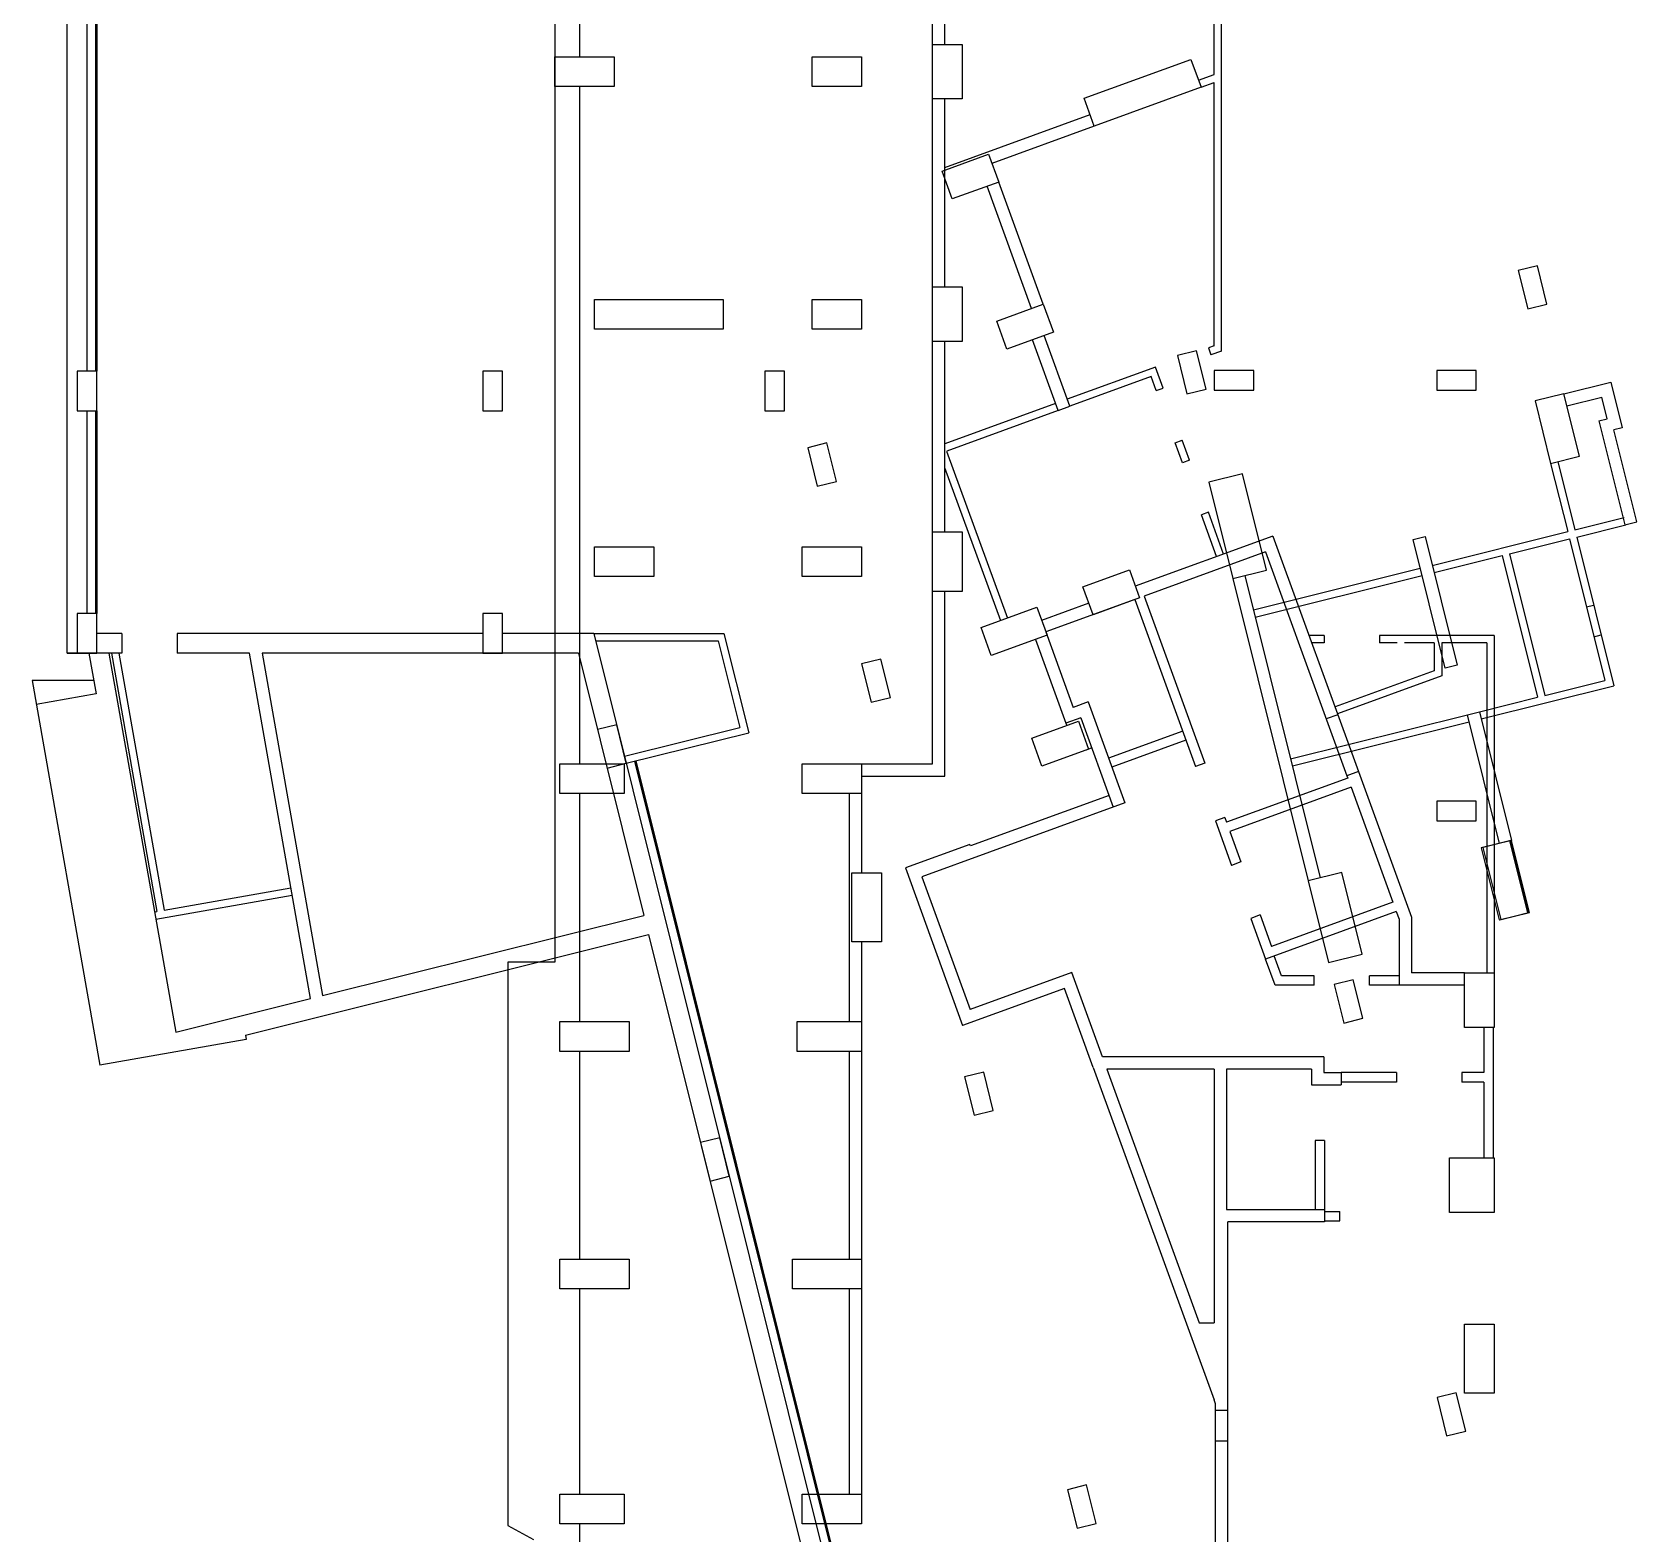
# Model space of a CAD drawing. Header units: metres. Extents: x -681087 to 1033303, y 74272 to 2630761.
# Drawn here: x -38670 to -6231, y 2312808 to 2343154 of the extents above; entities that cross this region are included whole.
import ezdxf

# ---------------------------------------------------------------- set-up
doc = ezdxf.new("R2010")
doc.units = ezdxf.units.M
for name, color, linetype in [('SKELETON_CLEAN', 7, 'Continuous'), ('SKELETON_ISOLATED', 1, 'Continuous'), ('SKELETON_ORIGINAL', 8, 'Continuous')]:
    doc.layers.add(name, color=color, linetype=linetype)

msp = doc.modelspace()

# ---------------------------------------------------------------- linework, layer by layer
at = {"layer": 'SKELETON_CLEAN'}
for p, q in [((-37959, 2330604), (-37959, 2373200)), ((-28102, 2363151), (-28102, 2324359)), ((-20472, 2328369), (-20472, 2349928)), ((-14777, 2342295), (-14777, 2344416)), ((-14627, 2336710), (-14627, 2344416)), ((-20472, 2341804), (-20472, 2342904)), ((-20472, 2342904), (-19872, 2342904)), ((-19872, 2342904), (-19872, 2341804)), ((-28102, 2342054), (-28102, 2342654)), ((-28102, 2342654), (-26902, 2342654)), ((-26902, 2342654), (-26902, 2342054)), ((-22902, 2342054), (-22902, 2342654)), ((-22902, 2342654), (-21902, 2342654)), ((-21902, 2342654), (-21902, 2342054)), ((-17405, 2341818), (-15244, 2342604)), ((-15244, 2342604), (-15038, 2342040)), ((-15090, 2342181), (-14777, 2342295)), ((-15038, 2342040), (-14777, 2342136)), ((-14777, 2336815), (-14777, 2342136)), ((-26902, 2342054), (-28102, 2342054)), ((-21902, 2342054), (-22902, 2342054)), ((-19872, 2341804), (-20472, 2341804)), ((-17200, 2341254), (-17405, 2341818)), ((-15038, 2342040), (-17200, 2341254)), ((-17200, 2341254), (-19267, 2340501)), ((-20275, 2340347), (-19335, 2340689)), ((-19335, 2340689), (-19130, 2340125)), ((-20070, 2339783), (-20275, 2340347)), ((-19130, 2340125), (-20070, 2339783)), ((-18231, 2337654), (-19130, 2340125)), ((-8243, 2338433), (-8631, 2338336)), ((-8631, 2338336), (-8437, 2337560)), ((-8049, 2337656), (-8243, 2338433)), ((-20472, 2336904), (-20472, 2338004)), ((-20472, 2338004), (-19872, 2338004)), ((-19872, 2338004), (-19872, 2336904)), ((-27302, 2337154), (-27302, 2337754)), ((-27302, 2337754), (-24702, 2337754)), ((-24702, 2337754), (-24702, 2337154)), ((-22902, 2337154), (-22902, 2337754)), ((-22902, 2337754), (-21902, 2337754)), ((-21902, 2337754), (-21902, 2337154)), ((-19170, 2337312), (-18231, 2337654)), ((-18231, 2337654), (-18026, 2337090)), ((-8437, 2337560), (-8049, 2337656)), ((-18965, 2336748), (-19170, 2337312)), ((-24702, 2337154), (-27302, 2337154)), ((-21902, 2337154), (-22902, 2337154)), ((-19872, 2336904), (-20472, 2336904)), ((-18026, 2337090), (-18965, 2336748)), ((-17929, 2335508), (-18448, 2336936)), ((-17694, 2335593), (-18213, 2337022)), ((-15132, 2336715), (-15520, 2336618)), ((-15520, 2336618), (-15327, 2335842)), ((-14938, 2335939), (-15132, 2336715)), ((-14777, 2336815), (-14893, 2336772)), ((-14893, 2336772), (-14842, 2336631)), ((-14627, 2336710), (-14842, 2336631)), ((-37359, 2336304), (-37759, 2336304)), ((-37759, 2336304), (-37759, 2335504)), ((-37359, 2335504), (-37359, 2336304)), ((-29159, 2336304), (-29559, 2336304)), ((-29559, 2336304), (-29559, 2335504)), ((-29159, 2335504), (-29159, 2336304)), ((-23459, 2336304), (-23859, 2336304)), ((-23859, 2336304), (-23859, 2335504)), ((-23459, 2335504), (-23459, 2336304)), ((-15960, 2336384), (-17745, 2335734)), ((-15806, 2335961), (-15960, 2336384)), ((-13977, 2336316), (-14777, 2336316)), ((-14777, 2336316), (-14777, 2335916)), ((-13977, 2335916), (-13977, 2336316)), ((-9477, 2336316), (-10277, 2336316)), ((-10277, 2336316), (-10277, 2335916)), ((-9477, 2335916), (-9477, 2336316)), ((-16049, 2336192), (-17694, 2335593)), ((-15947, 2335910), (-16049, 2336192)), ((-15947, 2335910), (-15806, 2335961)), ((-15327, 2335842), (-14938, 2335939)), ((-7706, 2335846), (-6760, 2336082)), ((-6760, 2336082), (-6530, 2335160)), ((-14777, 2335916), (-13977, 2335916)), ((-10277, 2335916), (-9477, 2335916)), ((-7706, 2335846), (-8288, 2335701)), ((-8288, 2335701), (-7974, 2334439)), ((-7391, 2334584), (-7706, 2335846)), ((-7646, 2335603), (-6942, 2335779)), ((-6833, 2335342), (-6942, 2335779)), ((-37759, 2335504), (-37359, 2335504)), ((-29559, 2335504), (-29159, 2335504)), ((-23859, 2335504), (-23459, 2335504)), ((-17929, 2335508), (-20182, 2334688)), ((-17929, 2335508), (-17694, 2335593)), ((-6998, 2335301), (-6833, 2335342)), ((-6998, 2335301), (-6473, 2333195)), ((-6530, 2335160), (-6695, 2335119)), ((-6231, 2333256), (-6695, 2335119)), ((-22603, 2334852), (-22991, 2334756)), ((-22991, 2334756), (-22798, 2333979)), ((-22410, 2334076), (-22603, 2334852)), ((-20184, 2334687), (-18956, 2331314)), ((-15563, 2334858), (-15423, 2334909)), ((-15416, 2334454), (-15563, 2334858)), ((-15275, 2334505), (-15423, 2334909)), ((-15275, 2334505), (-15416, 2334454)), ((-7974, 2334439), (-7391, 2334584)), ((-7974, 2334439), (-7630, 2333061)), ((-7828, 2334476), (-7484, 2333098)), ((-22798, 2333979), (-22410, 2334076)), ((-14202, 2334226), (-14881, 2334057)), ((-14881, 2334057), (-14398, 2332116)), ((-13718, 2332285), (-14202, 2334226)), ((-14892, 2333452), (-15033, 2333401)), ((-14726, 2332555), (-15033, 2333401)), ((-14585, 2332607), (-14892, 2333452)), ((-7484, 2333098), (-6490, 2333346)), ((-20472, 2331854), (-20472, 2333054)), ((-20472, 2333054), (-19872, 2333054)), ((-19872, 2333054), (-19872, 2331854)), ((-10366, 2332379), (-7630, 2333061)), ((-7448, 2332952), (-6454, 2333200)), ((-6473, 2333195), (-6231, 2333256)), ((-27302, 2332154), (-27302, 2332754)), ((-27302, 2332754), (-26102, 2332754)), ((-26102, 2332754), (-26102, 2332154)), ((-23102, 2332154), (-23102, 2332754)), ((-23102, 2332754), (-21902, 2332754)), ((-21902, 2332754), (-21902, 2332154)), ((-13589, 2332969), (-16370, 2331957)), ((-13589, 2332969), (-11858, 2328214)), ((-10754, 2332901), (-10512, 2332961)), ((-10106, 2330300), (-10754, 2332901)), ((-10512, 2332961), (-9863, 2330361)), ((-8807, 2332614), (-7594, 2332916)), ((-7594, 2332916), (-6880, 2330054)), ((-7448, 2332952), (-6698, 2329944)), ((-13738, 2332649), (-16191, 2331756)), ((-13738, 2332649), (-12093, 2328129)), ((-10330, 2332234), (-8952, 2332577)), ((-8952, 2332577), (-8238, 2329715)), ((-8807, 2332614), (-8093, 2329751)), ((-26102, 2332154), (-27302, 2332154)), ((-21902, 2332154), (-23102, 2332154)), ((-17429, 2331944), (-16490, 2332286)), ((-16490, 2332286), (-16285, 2331722)), ((-14398, 2332116), (-13718, 2332285)), ((-14398, 2332116), (-12873, 2326003)), ((-19872, 2331854), (-20472, 2331854)), ((-20222, 2328119), (-20222, 2331854)), ((-17224, 2331380), (-17429, 2331944)), ((-16285, 2331722), (-17224, 2331380)), ((-16191, 2331756), (-14963, 2328383)), ((-37359, 2331404), (-37759, 2331404)), ((-37759, 2331404), (-37759, 2330604)), ((-37359, 2330604), (-37359, 2331404)), ((-29159, 2331404), (-29559, 2331404)), ((-29559, 2331404), (-29559, 2330604)), ((-29159, 2330604), (-29159, 2331404)), ((-19487, 2331120), (-18359, 2331531)), ((-18359, 2331531), (-18154, 2330967)), ((-16378, 2331688), (-18178, 2331033)), ((-16378, 2331688), (-15151, 2328314)), ((-19282, 2330557), (-19487, 2331120)), ((-36859, 2331004), (-37359, 2331004)), ((-36859, 2331004), (-36859, 2330604)), ((-29559, 2331004), (-35739, 2331004)), ((-35739, 2331004), (-35739, 2330604)), ((-27312, 2331004), (-29159, 2331004)), ((-27312, 2331004), (-16642, 2288209)), ((-27312, 2331004), (-27106, 2331004)), ((-27312, 2331004), (-24684, 2331004)), ((-27275, 2330854), (-24801, 2330854)), ((-24801, 2330854), (-24365, 2329105)), ((-24684, 2331004), (-24183, 2328996)), ((-18154, 2330967), (-19282, 2330557)), ((-18389, 2330881), (-17773, 2329190)), ((-18178, 2331033), (-17624, 2329510)), ((-12552, 2330961), (-12858, 2330961)), ((-12552, 2330811), (-12803, 2330811)), ((-12552, 2330961), (-12552, 2330811)), ((-9117, 2330961), (-11432, 2330961)), ((-11432, 2330961), (-11432, 2330811)), ((-11079, 2330811), (-11432, 2330811)), ((-10327, 2330811), (-10929, 2330811)), ((-10327, 2330812), (-10327, 2330251)), ((-10177, 2330812), (-10177, 2330146)), ((-9267, 2330811), (-10177, 2330811)), ((-9267, 2330811), (-9267, 2324144)), ((-9117, 2330961), (-9117, 2324144)), ((-36859, 2330604), (-37959, 2330604)), ((-37859, 2330604), (-37364, 2330604)), ((-37523, 2330604), (-37377, 2329780)), ((-37117, 2330604), (-35766, 2322948)), ((-37066, 2330604), (-36145, 2325384)), ((-36913, 2330604), (-35998, 2325410)), ((-34273, 2330604), (-35739, 2330604)), ((-33043, 2323627), (-34273, 2330604)), ((-27625, 2330604), (-34019, 2330604)), ((-34019, 2330604), (-32800, 2323687)), ((-29559, 2330604), (-29159, 2330604)), ((-27625, 2330604), (-26304, 2325307)), ((-21515, 2330486), (-21903, 2330389)), ((-21321, 2329710), (-21515, 2330486)), ((-21903, 2330389), (-21709, 2329613)), ((-10327, 2330251), (-12333, 2329521)), ((-10177, 2330146), (-12282, 2329380)), ((-9863, 2330361), (-10106, 2330300)), ((-38670, 2330054), (-37299, 2322279)), ((-37426, 2330054), (-38670, 2330054)), ((-37377, 2329780), (-38584, 2329567)), ((-9376, 2329277), (-6698, 2329944)), ((-8093, 2329751), (-6880, 2330054)), ((-21709, 2329613), (-21321, 2329710)), ((-17323, 2329620), (-17624, 2329510)), ((-17323, 2329620), (-16581, 2327581)), ((-9413, 2329422), (-8238, 2329715)), ((-26851, 2329155), (-27239, 2329059)), ((-26658, 2328379), (-26851, 2329155)), ((-18461, 2328887), (-17521, 2329229)), ((-17473, 2329299), (-17773, 2329190)), ((-17773, 2329190), (-17756, 2329143)), ((-17521, 2329229), (-17316, 2328665)), ((-17473, 2329299), (-16816, 2327495)), ((-13231, 2328470), (-9655, 2329362)), ((-9655, 2329362), (-9413, 2329422)), ((-9007, 2326761), (-9655, 2329362)), ((-9413, 2329422), (-8764, 2326822)), ((-27239, 2329059), (-27046, 2328282)), ((-26694, 2328525), (-24365, 2329105)), ((-26658, 2328379), (-24183, 2328996)), ((-18256, 2328323), (-18461, 2328887)), ((-17316, 2328665), (-18256, 2328323)), ((-28002, 2327769), (-28002, 2328369)), ((-28002, 2328369), (-26702, 2328369)), ((-27046, 2328282), (-26658, 2328379)), ((-26702, 2328369), (-26702, 2327769)), ((-23102, 2327769), (-23102, 2328369)), ((-23102, 2328369), (-21902, 2328369)), ((-21912, 2328369), (-20472, 2328369)), ((-21902, 2328369), (-21902, 2327769)), ((-14963, 2328383), (-15151, 2328314)), ((-11858, 2328214), (-12093, 2328129)), ((-11858, 2328214), (-10787, 2325273)), ((-21902, 2328119), (-20222, 2328119)), ((-12076, 2328082), (-14528, 2327189)), ((-12007, 2327894), (-14460, 2327001)), ((-12093, 2328129), (-12076, 2328082)), ((-12007, 2327894), (-11163, 2325573)), ((-26702, 2327769), (-28002, 2327769)), ((-21902, 2327769), (-23102, 2327769)), ((-21902, 2327769), (-21902, 2326169)), ((-16581, 2327581), (-20687, 2326086)), ((-16901, 2327730), (-19702, 2326711)), ((-9477, 2327616), (-10277, 2327616)), ((-10277, 2327616), (-10277, 2327216)), ((-9477, 2327216), (-9477, 2327616)), ((-14563, 2327283), (-14750, 2327215)), ((-14750, 2327215), (-14424, 2326317)), ((-14563, 2327283), (-14528, 2327189)), ((-10277, 2327216), (-9477, 2327216)), ((-14460, 2327001), (-14236, 2326386)), ((-19712, 2326739), (-21018, 2326264)), ((-19702, 2326711), (-19712, 2326739)), ((-8781, 2326817), (-9364, 2326672)), ((-8419, 2325362), (-8781, 2326817)), ((-21018, 2326264), (-19860, 2323083)), ((-14236, 2326386), (-14424, 2326317)), ((-22102, 2324769), (-22102, 2326169)), ((-22102, 2326169), (-21502, 2326169)), ((-21502, 2326169), (-21502, 2324769)), ((-20687, 2326086), (-19711, 2323403)), ((-12194, 2326173), (-12873, 2326003)), ((-12873, 2326003), (-12462, 2324354)), ((-11783, 2324523), (-12194, 2326173)), ((-35998, 2325410), (-33437, 2325862)), ((-11163, 2325573), (-13615, 2324680)), ((-36195, 2325376), (-36145, 2325384)), ((-32800, 2323687), (-26304, 2325307)), ((-13846, 2325315), (-14034, 2325246)), ((-14034, 2325246), (-13735, 2324424)), ((-13846, 2325315), (-13615, 2324680)), ((-11094, 2325385), (-13735, 2324424)), ((-11094, 2325385), (-11037, 2325229)), ((-11037, 2325229), (-11037, 2323894)), ((-10787, 2325273), (-10787, 2324144)), ((-9001, 2325217), (-8419, 2325362)), ((-34359, 2322886), (-26207, 2324919)), ((-26207, 2324919), (-17647, 2290584)), ((-21502, 2324769), (-22102, 2324769)), ((-28102, 2324359), (-29052, 2324359)), ((-29052, 2324359), (-29052, 2312976)), ((-13542, 2323894), (-13735, 2324424)), ((-13418, 2324084), (-13565, 2324486)), ((-12462, 2324354), (-11783, 2324523)), ((-17653, 2324152), (-19711, 2323403)), ((-17033, 2322449), (-17653, 2324152)), ((-12757, 2324084), (-13418, 2324084)), ((-12757, 2323894), (-12757, 2324084)), ((-11963, 2324004), (-12351, 2323907)), ((-11769, 2323228), (-11963, 2324004)), ((-11037, 2324084), (-11637, 2324084)), ((-11637, 2323894), (-11637, 2324084)), ((-9717, 2324144), (-10787, 2324144)), ((-9717, 2323044), (-9717, 2324144)), ((-9717, 2324144), (-9117, 2324144)), ((-9117, 2324144), (-9117, 2323044)), ((-35766, 2322948), (-33043, 2323627)), ((-17803, 2323832), (-19860, 2323083)), ((-17220, 2322232), (-17803, 2323832)), ((-12757, 2323894), (-13542, 2323894)), ((-12351, 2323907), (-12157, 2323131)), ((-11037, 2323894), (-11637, 2323894)), ((-9717, 2323894), (-11037, 2323894)), ((-28002, 2322559), (-28002, 2323159)), ((-28002, 2323159), (-26602, 2323159)), ((-26602, 2323159), (-26602, 2322559)), ((-23202, 2322559), (-23202, 2323159)), ((-23202, 2323159), (-21902, 2323159)), ((-21902, 2323159), (-21902, 2322559)), ((-12157, 2323131), (-11769, 2323228)), ((-9117, 2323044), (-9717, 2323044)), ((-9327, 2323044), (-9327, 2322129)), ((-34344, 2322800), (-37299, 2322279)), ((-34359, 2322886), (-34344, 2322800)), ((-26602, 2322559), (-28002, 2322559)), ((-21902, 2322559), (-23202, 2322559)), ((-12557, 2322449), (-17033, 2322449)), ((-12557, 2322449), (-12557, 2322129)), ((-19434, 2322141), (-19822, 2322045)), ((-19822, 2322045), (-19629, 2321268)), ((-19241, 2321365), (-19434, 2322141)), ((-17220, 2322232), (-14777, 2315520)), ((-14777, 2322199), (-16942, 2322199)), ((-16942, 2322199), (-15077, 2317075)), ((-14777, 2322199), (-14777, 2319149)), ((-12807, 2322199), (-14527, 2322199)), ((-14527, 2322199), (-14527, 2319364)), ((-12807, 2322199), (-12807, 2321879)), ((-12557, 2322129), (-12207, 2322129)), ((-12207, 2322129), (-12207, 2321879)), ((-11087, 2322129), (-12207, 2322129)), ((-11087, 2322129), (-11087, 2321939)), ((-9327, 2322129), (-9767, 2322129)), ((-9767, 2322129), (-9767, 2321939)), ((-12807, 2321879), (-12207, 2321879)), ((-11087, 2321939), (-12207, 2321939)), ((-9327, 2321939), (-9767, 2321939)), ((-9327, 2321939), (-9327, 2320404)), ((-19629, 2321268), (-19241, 2321365)), ((-24771, 2320811), (-25159, 2320714)), ((-25159, 2320714), (-24965, 2319938)), ((-24577, 2320035), (-24771, 2320811)), ((-12737, 2320759), (-12737, 2319364)), ((-12547, 2320759), (-12737, 2320759)), ((-12547, 2320759), (-12547, 2319364)), ((-10017, 2319304), (-10017, 2320404)), ((-10017, 2320404), (-9117, 2320404)), ((-9117, 2320404), (-9117, 2319304)), ((-24965, 2319938), (-24577, 2320035)), ((-14777, 2319149), (-14777, 2317075)), ((-14527, 2319364), (-12547, 2319364)), ((-12547, 2319114), (-14497, 2319114)), ((-14497, 2315649), (-14497, 2319114)), ((-12547, 2319364), (-12547, 2319114)), ((-12547, 2319324), (-12237, 2319324)), ((-12547, 2319134), (-12237, 2319134)), ((-12237, 2319134), (-12237, 2319324)), ((-9117, 2319304), (-10017, 2319304)), ((-28002, 2317759), (-28002, 2318359)), ((-28002, 2318359), (-26602, 2318359)), ((-26602, 2318359), (-26602, 2317759)), ((-23302, 2317759), (-23302, 2318359)), ((-23302, 2318359), (-21902, 2318359)), ((-21902, 2318359), (-21902, 2313009)), ((-21902, 2318359), (-21902, 2317759)), ((-26602, 2317759), (-28002, 2317759)), ((-21902, 2317759), (-23302, 2317759)), ((-15077, 2317075), (-14777, 2317075)), ((-9717, 2315649), (-9717, 2317049)), ((-9717, 2317049), (-9117, 2317049)), ((-9117, 2317049), (-9117, 2315649)), ((-14747, 2315437), (-14777, 2315520)), ((-14497, 2310002), (-14497, 2315649)), ((-9882, 2315660), (-10270, 2315563)), ((-10270, 2315563), (-10077, 2314787)), ((-9689, 2314883), (-9882, 2315660)), ((-9117, 2315649), (-9717, 2315649)), ((-14747, 2310252), (-14747, 2315437)), ((-10077, 2314787), (-9689, 2314883)), ((-28002, 2313009), (-28002, 2313609)), ((-28002, 2313609), (-26702, 2313609)), ((-26702, 2313609), (-26702, 2313009)), ((-23102, 2313009), (-23102, 2313609)), ((-23102, 2313609), (-21902, 2313609)), ((-21902, 2313609), (-21902, 2313009)), ((-17354, 2313797), (-17742, 2313700)), ((-17742, 2313700), (-17548, 2312924)), ((-17160, 2313021), (-17354, 2313797)), ((-29052, 2312976), (-28535, 2312692)), ((-26702, 2313009), (-28002, 2313009)), ((-21902, 2313009), (-23102, 2313009)), ((-17548, 2312924), (-17160, 2313021))]:
    msp.add_line(p, q, dxfattribs=at)
at = {"layer": 'SKELETON_ISOLATED'}
for p, q in [((-27602, 2346954), (-27602, 2342654)), ((-20222, 2342904), (-20222, 2346704)), ((-37559, 2336304), (-37559, 2343904)), ((-37374, 2343904), (-37374, 2336304)), ((-27602, 2342054), (-27602, 2328369)), ((-20222, 2338004), (-20222, 2341804)), ((-20222, 2340420), (-17285, 2341489)), ((-18466, 2337568), (-19365, 2340040)), ((-20222, 2333054), (-20222, 2336904)), ((-17980, 2335649), (-20222, 2334833)), ((-37559, 2331404), (-37559, 2335504)), ((-37374, 2335504), (-37374, 2331404)), ((-20224, 2334359), (-19097, 2331262)), ((-14155, 2332177), (-12631, 2326064)), ((-13981, 2331478), (-10609, 2332319)), ((-13945, 2331332), (-10573, 2332173)), ((-17310, 2331615), (-18263, 2331268)), ((-7250, 2331538), (-7105, 2331574)), ((-7100, 2330937), (-6955, 2330973)), ((-13195, 2328325), (-9619, 2329216)), ((-12275, 2329361), (-12510, 2329275)), ((-15411, 2329028), (-16909, 2328483)), ((-15346, 2328850), (-16844, 2328304)), ((-17250, 2328689), (-17363, 2328648)), ((-26478, 2328424), (-15053, 2282599)), ((-27602, 2327769), (-27602, 2323159)), ((-22152, 2327769), (-22152, 2323159)), ((-9381, 2326668), (-9018, 2325213)), ((-9347, 2326677), (-8984, 2325221)), ((-36169, 2325228), (-33411, 2325714)), ((-21902, 2324769), (-21902, 2318159)), ((-9137, 2323044), (-9137, 2320404)), ((-27602, 2322559), (-27602, 2318359)), ((-22152, 2322559), (-22152, 2318359)), ((-27602, 2317759), (-27602, 2313609)), ((-22152, 2317759), (-22152, 2313609)), ((-14497, 2315299), (-14747, 2315299)), ((-14497, 2314679), (-14747, 2314679)), ((-27602, 2313009), (-27602, 2305599))]:
    msp.add_line(p, q, dxfattribs=at)
at = {"layer": 'SKELETON_ORIGINAL'}
for p, q in [((-37959, 2330604), (-37959, 2373200)), ((-28102, 2363151), (-28102, 2324359)), ((-20472, 2328369), (-20472, 2349928)), ((-27602, 2346954), (-27602, 2342654)), ((-20222, 2342904), (-20222, 2346704)), ((-14777, 2342295), (-14777, 2344416)), ((-14627, 2336710), (-14627, 2344416)), ((-37559, 2336304), (-37559, 2343904)), ((-37389, 2343904), (-37389, 2336304)), ((-37359, 2343904), (-37359, 2336304)), ((-20472, 2341804), (-20472, 2342904)), ((-20472, 2342904), (-19872, 2342904)), ((-19872, 2342904), (-19872, 2341804)), ((-28102, 2342054), (-28102, 2342654)), ((-28102, 2342654), (-26902, 2342654)), ((-26902, 2342654), (-26902, 2342054)), ((-22902, 2342054), (-22902, 2342654)), ((-22902, 2342654), (-21902, 2342654)), ((-21902, 2342654), (-21902, 2342054)), ((-17405, 2341818), (-15244, 2342604)), ((-15244, 2342604), (-15038, 2342040)), ((-15090, 2342181), (-14777, 2342295)), ((-15038, 2342040), (-14777, 2342136)), ((-14777, 2336815), (-14777, 2342136)), ((-26902, 2342054), (-28102, 2342054)), ((-27602, 2342054), (-27602, 2328369)), ((-21902, 2342054), (-22902, 2342054)), ((-19872, 2341804), (-20472, 2341804)), ((-20222, 2338004), (-20222, 2341804)), ((-17200, 2341254), (-17405, 2341818)), ((-15038, 2342040), (-17200, 2341254)), ((-20222, 2340420), (-17285, 2341489)), ((-17200, 2341254), (-19267, 2340501)), ((-20275, 2340347), (-19335, 2340689)), ((-19335, 2340689), (-19130, 2340125)), ((-20070, 2339783), (-20275, 2340347)), ((-19130, 2340125), (-20070, 2339783)), ((-18466, 2337568), (-19365, 2340040)), ((-18231, 2337654), (-19130, 2340125)), ((-8243, 2338433), (-8631, 2338336)), ((-8631, 2338336), (-8437, 2337560)), ((-8049, 2337656), (-8243, 2338433)), ((-20472, 2336904), (-20472, 2338004)), ((-20472, 2338004), (-19872, 2338004)), ((-19872, 2338004), (-19872, 2336904)), ((-27302, 2337154), (-27302, 2337754)), ((-27302, 2337754), (-24702, 2337754)), ((-24702, 2337754), (-24702, 2337154)), ((-22902, 2337154), (-22902, 2337754)), ((-22902, 2337754), (-21902, 2337754)), ((-21902, 2337754), (-21902, 2337154)), ((-19170, 2337312), (-18231, 2337654)), ((-18231, 2337654), (-18026, 2337090)), ((-8437, 2337560), (-8049, 2337656)), ((-18965, 2336748), (-19170, 2337312)), ((-24702, 2337154), (-27302, 2337154)), ((-21902, 2337154), (-22902, 2337154)), ((-19872, 2336904), (-20472, 2336904)), ((-20222, 2333054), (-20222, 2336904)), ((-18026, 2337090), (-18965, 2336748)), ((-17929, 2335508), (-18448, 2336936)), ((-17694, 2335593), (-18213, 2337022)), ((-15132, 2336715), (-15520, 2336618)), ((-15520, 2336618), (-15327, 2335842)), ((-14938, 2335939), (-15132, 2336715)), ((-14777, 2336815), (-14893, 2336772)), ((-14893, 2336772), (-14842, 2336631)), ((-14627, 2336710), (-14842, 2336631)), ((-37359, 2336304), (-37759, 2336304)), ((-37759, 2336304), (-37759, 2335504)), ((-37359, 2335504), (-37359, 2336304)), ((-29159, 2336304), (-29559, 2336304)), ((-29559, 2336304), (-29559, 2335504)), ((-29159, 2335504), (-29159, 2336304)), ((-23459, 2336304), (-23859, 2336304)), ((-23859, 2336304), (-23859, 2335504)), ((-23459, 2335504), (-23459, 2336304)), ((-15960, 2336384), (-17745, 2335734)), ((-15806, 2335961), (-15960, 2336384)), ((-13977, 2336316), (-14777, 2336316)), ((-14777, 2336316), (-14777, 2335916)), ((-13977, 2335916), (-13977, 2336316)), ((-9477, 2336316), (-10277, 2336316)), ((-10277, 2336316), (-10277, 2335916)), ((-9477, 2335916), (-9477, 2336316)), ((-16049, 2336192), (-17694, 2335593)), ((-15947, 2335910), (-16049, 2336192)), ((-15947, 2335910), (-15806, 2335961)), ((-15327, 2335842), (-14938, 2335939)), ((-7706, 2335846), (-6760, 2336082)), ((-6760, 2336082), (-6530, 2335160)), ((-17980, 2335649), (-20222, 2334833)), ((-14777, 2335916), (-13977, 2335916)), ((-10277, 2335916), (-9477, 2335916)), ((-7706, 2335846), (-8288, 2335701)), ((-7706, 2335846), (-8288, 2335701)), ((-8288, 2335701), (-7974, 2334439)), ((-8288, 2335701), (-7974, 2334439)), ((-7391, 2334584), (-7706, 2335846)), ((-7392, 2334584), (-7706, 2335846)), ((-7646, 2335603), (-6942, 2335779)), ((-6833, 2335342), (-6942, 2335779)), ((-37759, 2335504), (-37359, 2335504)), ((-37559, 2331404), (-37559, 2335504)), ((-37389, 2335504), (-37389, 2331404)), ((-37359, 2335504), (-37359, 2331404)), ((-29559, 2335504), (-29159, 2335504)), ((-23859, 2335504), (-23459, 2335504)), ((-17929, 2335508), (-20182, 2334688)), ((-17929, 2335508), (-17694, 2335593)), ((-6998, 2335301), (-6833, 2335342)), ((-6998, 2335301), (-6473, 2333195)), ((-6530, 2335160), (-6695, 2335119)), ((-6231, 2333256), (-6695, 2335119)), ((-22603, 2334852), (-22991, 2334756)), ((-22991, 2334756), (-22798, 2333979)), ((-22410, 2334076), (-22603, 2334852)), ((-20184, 2334687), (-18956, 2331314)), ((-15563, 2334858), (-15423, 2334909)), ((-15416, 2334454), (-15563, 2334858)), ((-15275, 2334505), (-15423, 2334909)), ((-20224, 2334359), (-19097, 2331262)), ((-15275, 2334505), (-15416, 2334454)), ((-7974, 2334439), (-7391, 2334584)), ((-7974, 2334439), (-7392, 2334584)), ((-7974, 2334439), (-7630, 2333061)), ((-7828, 2334476), (-7484, 2333098)), ((-22798, 2333979), (-22410, 2334076)), ((-14202, 2334226), (-14881, 2334057)), ((-14202, 2334226), (-14881, 2334057)), ((-14881, 2334057), (-14398, 2332116)), ((-14881, 2334057), (-14398, 2332116)), ((-13718, 2332285), (-14202, 2334226)), ((-13718, 2332285), (-14202, 2334226)), ((-14892, 2333452), (-15033, 2333401)), ((-14726, 2332555), (-15033, 2333401)), ((-14585, 2332607), (-14892, 2333452)), ((-7484, 2333098), (-6490, 2333346)), ((-20472, 2331854), (-20472, 2333054)), ((-20472, 2333054), (-19872, 2333054)), ((-19872, 2333054), (-19872, 2331854)), ((-10366, 2332379), (-7630, 2333061)), ((-7448, 2332952), (-6454, 2333200)), ((-6473, 2333195), (-6231, 2333256)), ((-27302, 2332154), (-27302, 2332754)), ((-27302, 2332754), (-26102, 2332754)), ((-26102, 2332754), (-26102, 2332154)), ((-23102, 2332154), (-23102, 2332754)), ((-23102, 2332754), (-21902, 2332754)), ((-21902, 2332754), (-21902, 2332154)), ((-13589, 2332969), (-16370, 2331957)), ((-13589, 2332969), (-11858, 2328214)), ((-10754, 2332901), (-10512, 2332961)), ((-10106, 2330300), (-10754, 2332901)), ((-10512, 2332961), (-9863, 2330361)), ((-8807, 2332614), (-7594, 2332916)), ((-7594, 2332916), (-6880, 2330054)), ((-7594, 2332916), (-6880, 2330054)), ((-7448, 2332952), (-6698, 2329944)), ((-13738, 2332649), (-16191, 2331756)), ((-13738, 2332649), (-12093, 2328129)), ((-10330, 2332234), (-8952, 2332577)), ((-8952, 2332577), (-8238, 2329715)), ((-8807, 2332614), (-8093, 2329751)), ((-26102, 2332154), (-27302, 2332154)), ((-21902, 2332154), (-23102, 2332154)), ((-17429, 2331944), (-16490, 2332286)), ((-16490, 2332286), (-16285, 2331722)), ((-14398, 2332116), (-13718, 2332285)), ((-14398, 2332116), (-13718, 2332285)), ((-14398, 2332116), (-12873, 2326003)), ((-14155, 2332177), (-12631, 2326064)), ((-13981, 2331478), (-10609, 2332319)), ((-13945, 2331332), (-10573, 2332173)), ((-19872, 2331854), (-20472, 2331854)), ((-20222, 2328119), (-20222, 2331854)), ((-17224, 2331380), (-17429, 2331944)), ((-16285, 2331722), (-17224, 2331380)), ((-16191, 2331756), (-14963, 2328383)), ((-37359, 2331404), (-37759, 2331404)), ((-37759, 2331404), (-37759, 2330604)), ((-37359, 2330604), (-37359, 2331404)), ((-29159, 2331404), (-29559, 2331404)), ((-29559, 2331404), (-29559, 2330604)), ((-29159, 2330604), (-29159, 2331404)), ((-19487, 2331120), (-18359, 2331531)), ((-18359, 2331531), (-18154, 2330967)), ((-17310, 2331615), (-18263, 2331268)), ((-16378, 2331688), (-18178, 2331033)), ((-16378, 2331688), (-15151, 2328314)), ((-7250, 2331538), (-7105, 2331574)), ((-19282, 2330557), (-19487, 2331120)), ((-36859, 2331004), (-37359, 2331004)), ((-36859, 2331004), (-36859, 2330604)), ((-29559, 2331004), (-35739, 2331004)), ((-35739, 2331004), (-35739, 2330604)), ((-27312, 2331004), (-29159, 2331004)), ((-27312, 2331004), (-16642, 2288209)), ((-27312, 2331004), (-27106, 2331004)), ((-27312, 2331004), (-24684, 2331004)), ((-27275, 2330854), (-24801, 2330854)), ((-24801, 2330854), (-24365, 2329105)), ((-24684, 2331004), (-24183, 2328996)), ((-18154, 2330967), (-19282, 2330557)), ((-18389, 2330881), (-17773, 2329190)), ((-18178, 2331033), (-17624, 2329510)), ((-12552, 2330961), (-12858, 2330961)), ((-12552, 2330811), (-12803, 2330811)), ((-12552, 2330961), (-12552, 2330811)), ((-9117, 2330961), (-11432, 2330961)), ((-11432, 2330961), (-11432, 2330811)), ((-11079, 2330811), (-11432, 2330811)), ((-10327, 2330811), (-10929, 2330811)), ((-10327, 2330812), (-10327, 2330251)), ((-10177, 2330812), (-10177, 2330146)), ((-9267, 2330811), (-10177, 2330811)), ((-9267, 2330811), (-9267, 2324144)), ((-9117, 2330961), (-9117, 2324144)), ((-7100, 2330937), (-6955, 2330973)), ((-36859, 2330604), (-37959, 2330604)), ((-37959, 2330604), (-37369, 2330604)), ((-37759, 2330604), (-37359, 2330604)), ((-37523, 2330604), (-37377, 2329780)), ((-37117, 2330604), (-35766, 2322948)), ((-37066, 2330604), (-36145, 2325384)), ((-36913, 2330604), (-35998, 2325410)), ((-34273, 2330604), (-35739, 2330604)), ((-33043, 2323627), (-34273, 2330604)), ((-27625, 2330604), (-34019, 2330604)), ((-34019, 2330604), (-32800, 2323687)), ((-29559, 2330604), (-29159, 2330604)), ((-27625, 2330604), (-26304, 2325307)), ((-21515, 2330486), (-21903, 2330389)), ((-21321, 2329710), (-21515, 2330486)), ((-21903, 2330389), (-21709, 2329613)), ((-10327, 2330251), (-12333, 2329521)), ((-10177, 2330146), (-12282, 2329380)), ((-9863, 2330361), (-10106, 2330300)), ((-38670, 2330054), (-37299, 2322279)), ((-37426, 2330054), (-38670, 2330054)), ((-37377, 2329780), (-38584, 2329567)), ((-9376, 2329277), (-6698, 2329944)), ((-8093, 2329751), (-6880, 2330054)), ((-21709, 2329613), (-21321, 2329710)), ((-17323, 2329620), (-17624, 2329510)), ((-17323, 2329620), (-16581, 2327581)), ((-9413, 2329422), (-8238, 2329715)), ((-26851, 2329155), (-27239, 2329059)), ((-26658, 2328379), (-26851, 2329155)), ((-18461, 2328887), (-17521, 2329229)), ((-17473, 2329299), (-17773, 2329190)), ((-17773, 2329190), (-17756, 2329143)), ((-17521, 2329229), (-17316, 2328665)), ((-17473, 2329299), (-16816, 2327495)), ((-13231, 2328470), (-9655, 2329362)), ((-13195, 2328325), (-9619, 2329216)), ((-12275, 2329361), (-12510, 2329275)), ((-9655, 2329362), (-9413, 2329422)), ((-9007, 2326761), (-9655, 2329362)), ((-9413, 2329422), (-8764, 2326822)), ((-27239, 2329059), (-27046, 2328282)), ((-26694, 2328525), (-24365, 2329105)), ((-26658, 2328379), (-24183, 2328996)), ((-18256, 2328323), (-18461, 2328887)), ((-15411, 2329028), (-16909, 2328483)), ((-15346, 2328850), (-16844, 2328304)), ((-17316, 2328665), (-18256, 2328323)), ((-17250, 2328689), (-17363, 2328648)), ((-28002, 2327769), (-28002, 2328369)), ((-28002, 2328369), (-26702, 2328369)), ((-27046, 2328282), (-26658, 2328379)), ((-26702, 2328369), (-26702, 2327769)), ((-26493, 2328420), (-15087, 2282674)), ((-26464, 2328428), (-15019, 2282524)), ((-23102, 2327769), (-23102, 2328369)), ((-23102, 2328369), (-21902, 2328369)), ((-21912, 2328369), (-20472, 2328369)), ((-21902, 2328369), (-21902, 2327769)), ((-14963, 2328383), (-15151, 2328314)), ((-11858, 2328214), (-12093, 2328129)), ((-11858, 2328214), (-10787, 2325273)), ((-21902, 2328119), (-20222, 2328119)), ((-12076, 2328082), (-14528, 2327189)), ((-12007, 2327894), (-14460, 2327001)), ((-12093, 2328129), (-12076, 2328082)), ((-12007, 2327894), (-11163, 2325573)), ((-26702, 2327769), (-28002, 2327769)), ((-27602, 2327769), (-27602, 2323159)), ((-21902, 2327769), (-23102, 2327769)), ((-22152, 2327769), (-22152, 2323159)), ((-21902, 2327769), (-21902, 2326169)), ((-16581, 2327581), (-20687, 2326086)), ((-16901, 2327730), (-19702, 2326711)), ((-9477, 2327616), (-10277, 2327616)), ((-10277, 2327616), (-10277, 2327216)), ((-9477, 2327216), (-9477, 2327616)), ((-14563, 2327283), (-14750, 2327215)), ((-14750, 2327215), (-14424, 2326317)), ((-14563, 2327283), (-14528, 2327189)), ((-10277, 2327216), (-9477, 2327216)), ((-14460, 2327001), (-14236, 2326386)), ((-19712, 2326739), (-21018, 2326264)), ((-19702, 2326711), (-19712, 2326739)), ((-8798, 2326813), (-9381, 2326668)), ((-9381, 2326668), (-9018, 2325213)), ((-8764, 2326822), (-9347, 2326677)), ((-9347, 2326677), (-8984, 2325221)), ((-8435, 2325358), (-8798, 2326813)), ((-8402, 2325366), (-8764, 2326822)), ((-21018, 2326264), (-19860, 2323083)), ((-14236, 2326386), (-14424, 2326317)), ((-22102, 2324769), (-22102, 2326169)), ((-22102, 2326169), (-21502, 2326169)), ((-21502, 2326169), (-21502, 2324769)), ((-20687, 2326086), (-19711, 2323403)), ((-12194, 2326173), (-12873, 2326003)), ((-12194, 2326173), (-12873, 2326003)), ((-12873, 2326003), (-12462, 2324354)), ((-12873, 2326003), (-12462, 2324354)), ((-11783, 2324523), (-12194, 2326173)), ((-11783, 2324523), (-12194, 2326173)), ((-36169, 2325228), (-33411, 2325714)), ((-35998, 2325410), (-33437, 2325862)), ((-11163, 2325573), (-13615, 2324680)), ((-36195, 2325376), (-36145, 2325384)), ((-32800, 2323687), (-26304, 2325307)), ((-13846, 2325315), (-14034, 2325246)), ((-14034, 2325246), (-13735, 2324424)), ((-13846, 2325315), (-13615, 2324680)), ((-11094, 2325385), (-13735, 2324424)), ((-11094, 2325385), (-11037, 2325229)), ((-11037, 2325229), (-11037, 2323894)), ((-10787, 2325273), (-10787, 2324144)), ((-9018, 2325213), (-8435, 2325358)), ((-8984, 2325221), (-8402, 2325366)), ((-34359, 2322886), (-26207, 2324919)), ((-26207, 2324919), (-17647, 2290584)), ((-21502, 2324769), (-22102, 2324769)), ((-21902, 2324769), (-21902, 2318159)), ((-28102, 2324359), (-29052, 2324359)), ((-29052, 2324359), (-29052, 2312976)), ((-13542, 2323894), (-13735, 2324424)), ((-13418, 2324084), (-13565, 2324486)), ((-12462, 2324354), (-11783, 2324523)), ((-12462, 2324354), (-11783, 2324523)), ((-17653, 2324152), (-19711, 2323403)), ((-17033, 2322449), (-17653, 2324152)), ((-12757, 2324084), (-13418, 2324084)), ((-12757, 2323894), (-12757, 2324084)), ((-11963, 2324004), (-12351, 2323907)), ((-11769, 2323228), (-11963, 2324004)), ((-11037, 2324084), (-11637, 2324084)), ((-11637, 2323894), (-11637, 2324084)), ((-9717, 2324144), (-10787, 2324144)), ((-9717, 2323044), (-9717, 2324144)), ((-9717, 2324144), (-9117, 2324144)), ((-9117, 2324144), (-9117, 2323044)), ((-35766, 2322948), (-33043, 2323627)), ((-17803, 2323832), (-19860, 2323083)), ((-17220, 2322232), (-17803, 2323832)), ((-12757, 2323894), (-13542, 2323894)), ((-12351, 2323907), (-12157, 2323131)), ((-11037, 2323894), (-11637, 2323894)), ((-9717, 2323894), (-11037, 2323894)), ((-28002, 2322559), (-28002, 2323159)), ((-28002, 2323159), (-26602, 2323159)), ((-26602, 2323159), (-26602, 2322559)), ((-23202, 2322559), (-23202, 2323159)), ((-23202, 2323159), (-21902, 2323159)), ((-21902, 2323159), (-21902, 2322559)), ((-12157, 2323131), (-11769, 2323228)), ((-9117, 2323044), (-9717, 2323044)), ((-9327, 2323044), (-9327, 2322129)), ((-9137, 2323044), (-9137, 2320404)), ((-34344, 2322800), (-37299, 2322279)), ((-34359, 2322886), (-34344, 2322800)), ((-26602, 2322559), (-28002, 2322559)), ((-27602, 2322559), (-27602, 2318359)), ((-21902, 2322559), (-23202, 2322559)), ((-22152, 2322559), (-22152, 2318359)), ((-12557, 2322449), (-17033, 2322449)), ((-12557, 2322449), (-12557, 2322129)), ((-19434, 2322141), (-19822, 2322045)), ((-19822, 2322045), (-19629, 2321268)), ((-19241, 2321365), (-19434, 2322141)), ((-17220, 2322232), (-14777, 2315520)), ((-14777, 2322199), (-16942, 2322199)), ((-16942, 2322199), (-15077, 2317075)), ((-14777, 2322199), (-14777, 2319149)), ((-12807, 2322199), (-14527, 2322199)), ((-14527, 2322199), (-14527, 2319364)), ((-12807, 2322199), (-12807, 2321879)), ((-12557, 2322129), (-12207, 2322129)), ((-12207, 2322129), (-12207, 2321879)), ((-11087, 2322129), (-12207, 2322129)), ((-11087, 2322129), (-11087, 2321939)), ((-9327, 2322129), (-9767, 2322129)), ((-9767, 2322129), (-9767, 2321939)), ((-12807, 2321879), (-12207, 2321879)), ((-11087, 2321939), (-12207, 2321939)), ((-9327, 2321939), (-9767, 2321939)), ((-9327, 2321939), (-9327, 2320404)), ((-19629, 2321268), (-19241, 2321365)), ((-24771, 2320811), (-25159, 2320714)), ((-25159, 2320714), (-24965, 2319938)), ((-24577, 2320035), (-24771, 2320811)), ((-12737, 2320759), (-12737, 2319364)), ((-12547, 2320759), (-12737, 2320759)), ((-12547, 2320759), (-12547, 2319364)), ((-10017, 2319304), (-10017, 2320404)), ((-10017, 2320404), (-9117, 2320404)), ((-9117, 2320404), (-9117, 2319304)), ((-24965, 2319938), (-24577, 2320035)), ((-14777, 2319149), (-14777, 2317075)), ((-14527, 2319364), (-12547, 2319364)), ((-12547, 2319114), (-14497, 2319114)), ((-14497, 2315649), (-14497, 2319114)), ((-12547, 2319364), (-12547, 2319114)), ((-12547, 2319324), (-12237, 2319324)), ((-12547, 2319134), (-12237, 2319134)), ((-12237, 2319134), (-12237, 2319324)), ((-9117, 2319304), (-10017, 2319304)), ((-28002, 2317759), (-28002, 2318359)), ((-28002, 2318359), (-26602, 2318359)), ((-26602, 2318359), (-26602, 2317759)), ((-23302, 2317759), (-23302, 2318359)), ((-23302, 2318359), (-21902, 2318359)), ((-21902, 2318359), (-21902, 2313009)), ((-21902, 2318359), (-21902, 2317759)), ((-26602, 2317759), (-28002, 2317759)), ((-27602, 2317759), (-27602, 2313609)), ((-21902, 2317759), (-23302, 2317759)), ((-22152, 2317759), (-22152, 2313609)), ((-15077, 2317075), (-14777, 2317075)), ((-9717, 2315649), (-9717, 2317049)), ((-9717, 2317049), (-9117, 2317049)), ((-9117, 2317049), (-9117, 2315649)), ((-14747, 2315437), (-14777, 2315520)), ((-14497, 2310002), (-14497, 2315649)), ((-9882, 2315660), (-10270, 2315563)), ((-10270, 2315563), (-10077, 2314787)), ((-9689, 2314883), (-9882, 2315660)), ((-9117, 2315649), (-9717, 2315649)), ((-14747, 2310252), (-14747, 2315437)), ((-14497, 2315299), (-14747, 2315299)), ((-10077, 2314787), (-9689, 2314883)), ((-14497, 2314679), (-14747, 2314679)), ((-28002, 2313009), (-28002, 2313609)), ((-28002, 2313609), (-26702, 2313609)), ((-26702, 2313609), (-26702, 2313009)), ((-23102, 2313009), (-23102, 2313609)), ((-23102, 2313609), (-21902, 2313609)), ((-21902, 2313609), (-21902, 2313009)), ((-17354, 2313797), (-17742, 2313700)), ((-17742, 2313700), (-17548, 2312924)), ((-17160, 2313021), (-17354, 2313797)), ((-29052, 2312976), (-28535, 2312692)), ((-26702, 2313009), (-28002, 2313009)), ((-27602, 2313009), (-27602, 2305599)), ((-21902, 2313009), (-23102, 2313009)), ((-17548, 2312924), (-17160, 2313021))]:
    msp.add_line(p, q, dxfattribs=at)

doc.saveas('drawing.dxf')
